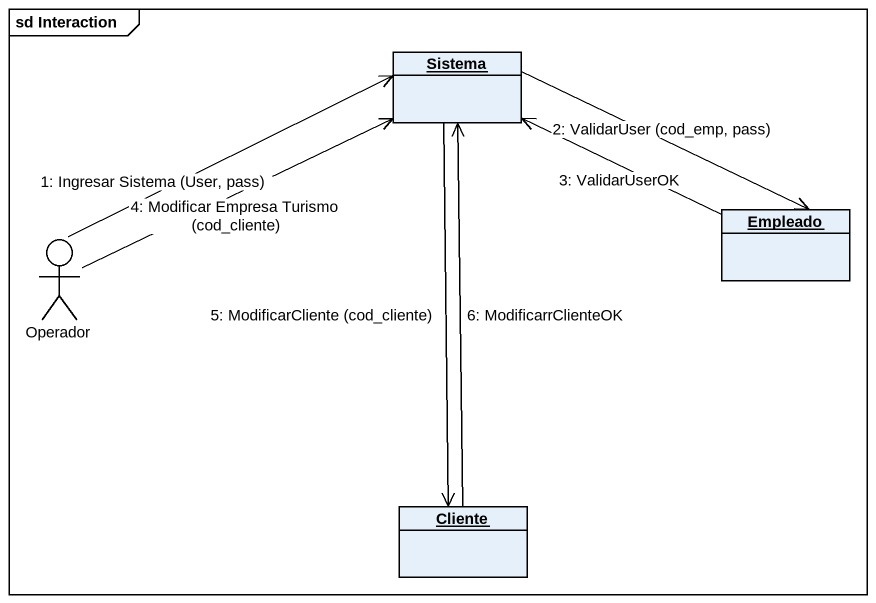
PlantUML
@startuml
mainframe sd Interaction
allowmixing
hide circle
hide empty members
object Sistema
object Empleado
actor Operador
object Cliente
Sistema -right-> Empleado : 2: ValidarUser (cod_emp, pass)
Sistema --> Cliente : 5: ModificarCliente (cod_cliente)
Empleado -left-> Sistema : 3: ValidarUserOK
Operador -right-> Sistema : 4: Modificar Empresa Turismo (cod_cliente)
Operador -right-> Sistema : 1: Ingresar Sistema (User, pass)
Cliente -up-> Sistema : 6: ModificarrClienteOK
@enduml
